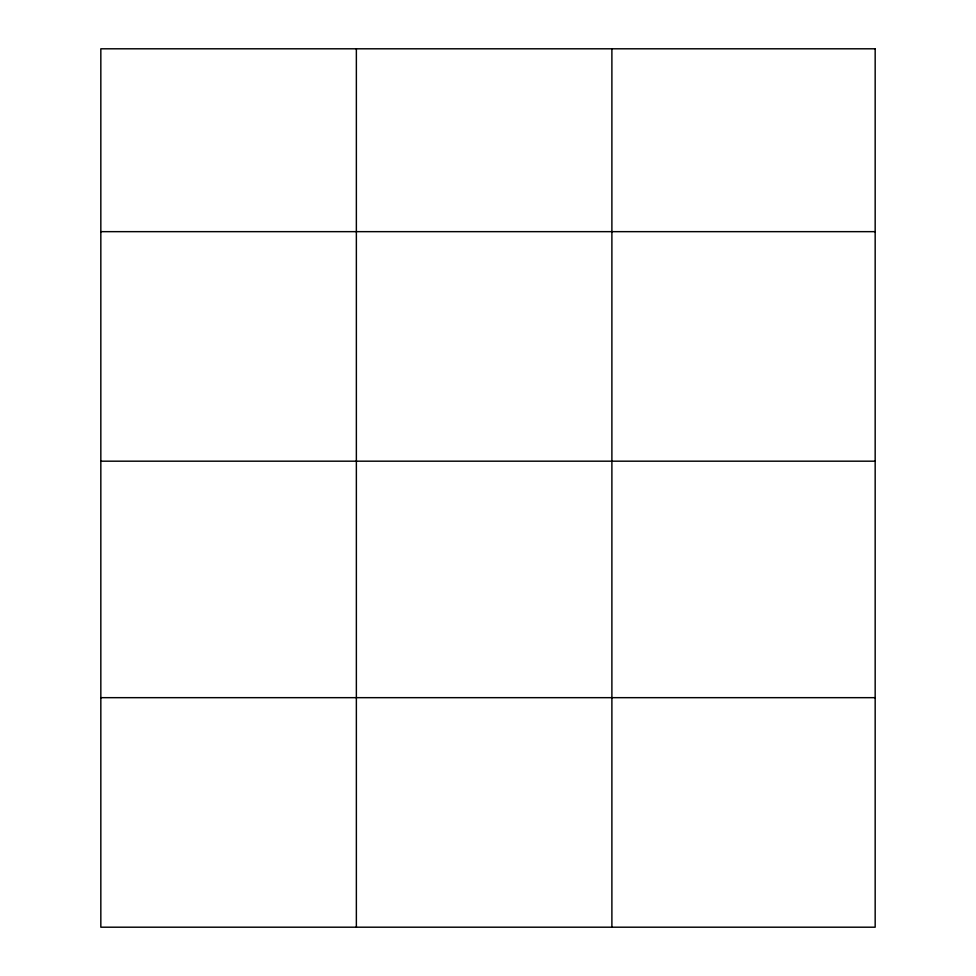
<?xml version="1.0" encoding="UTF-8"?>
<svg xmlns="http://www.w3.org/2000/svg" width="976" height="976" viewBox="0 0 976 976"><rect width="100%" height="100%" fill="white"/><g stroke="black" fill="none" stroke-linecap="round" stroke-linejoin="round"><path stroke-width="1.46" d="M100.833 231.654L875.167 231.654M100.833 461.184L875.167 461.184M100.833 697.669L875.167 697.669M611.891 48.8L611.891 927.2M356.362 48.8L356.362 927.2M875.167 48.8L100.833 48.8L100.833 927.2L875.167 927.2L875.167 48.8"/></g></svg>
